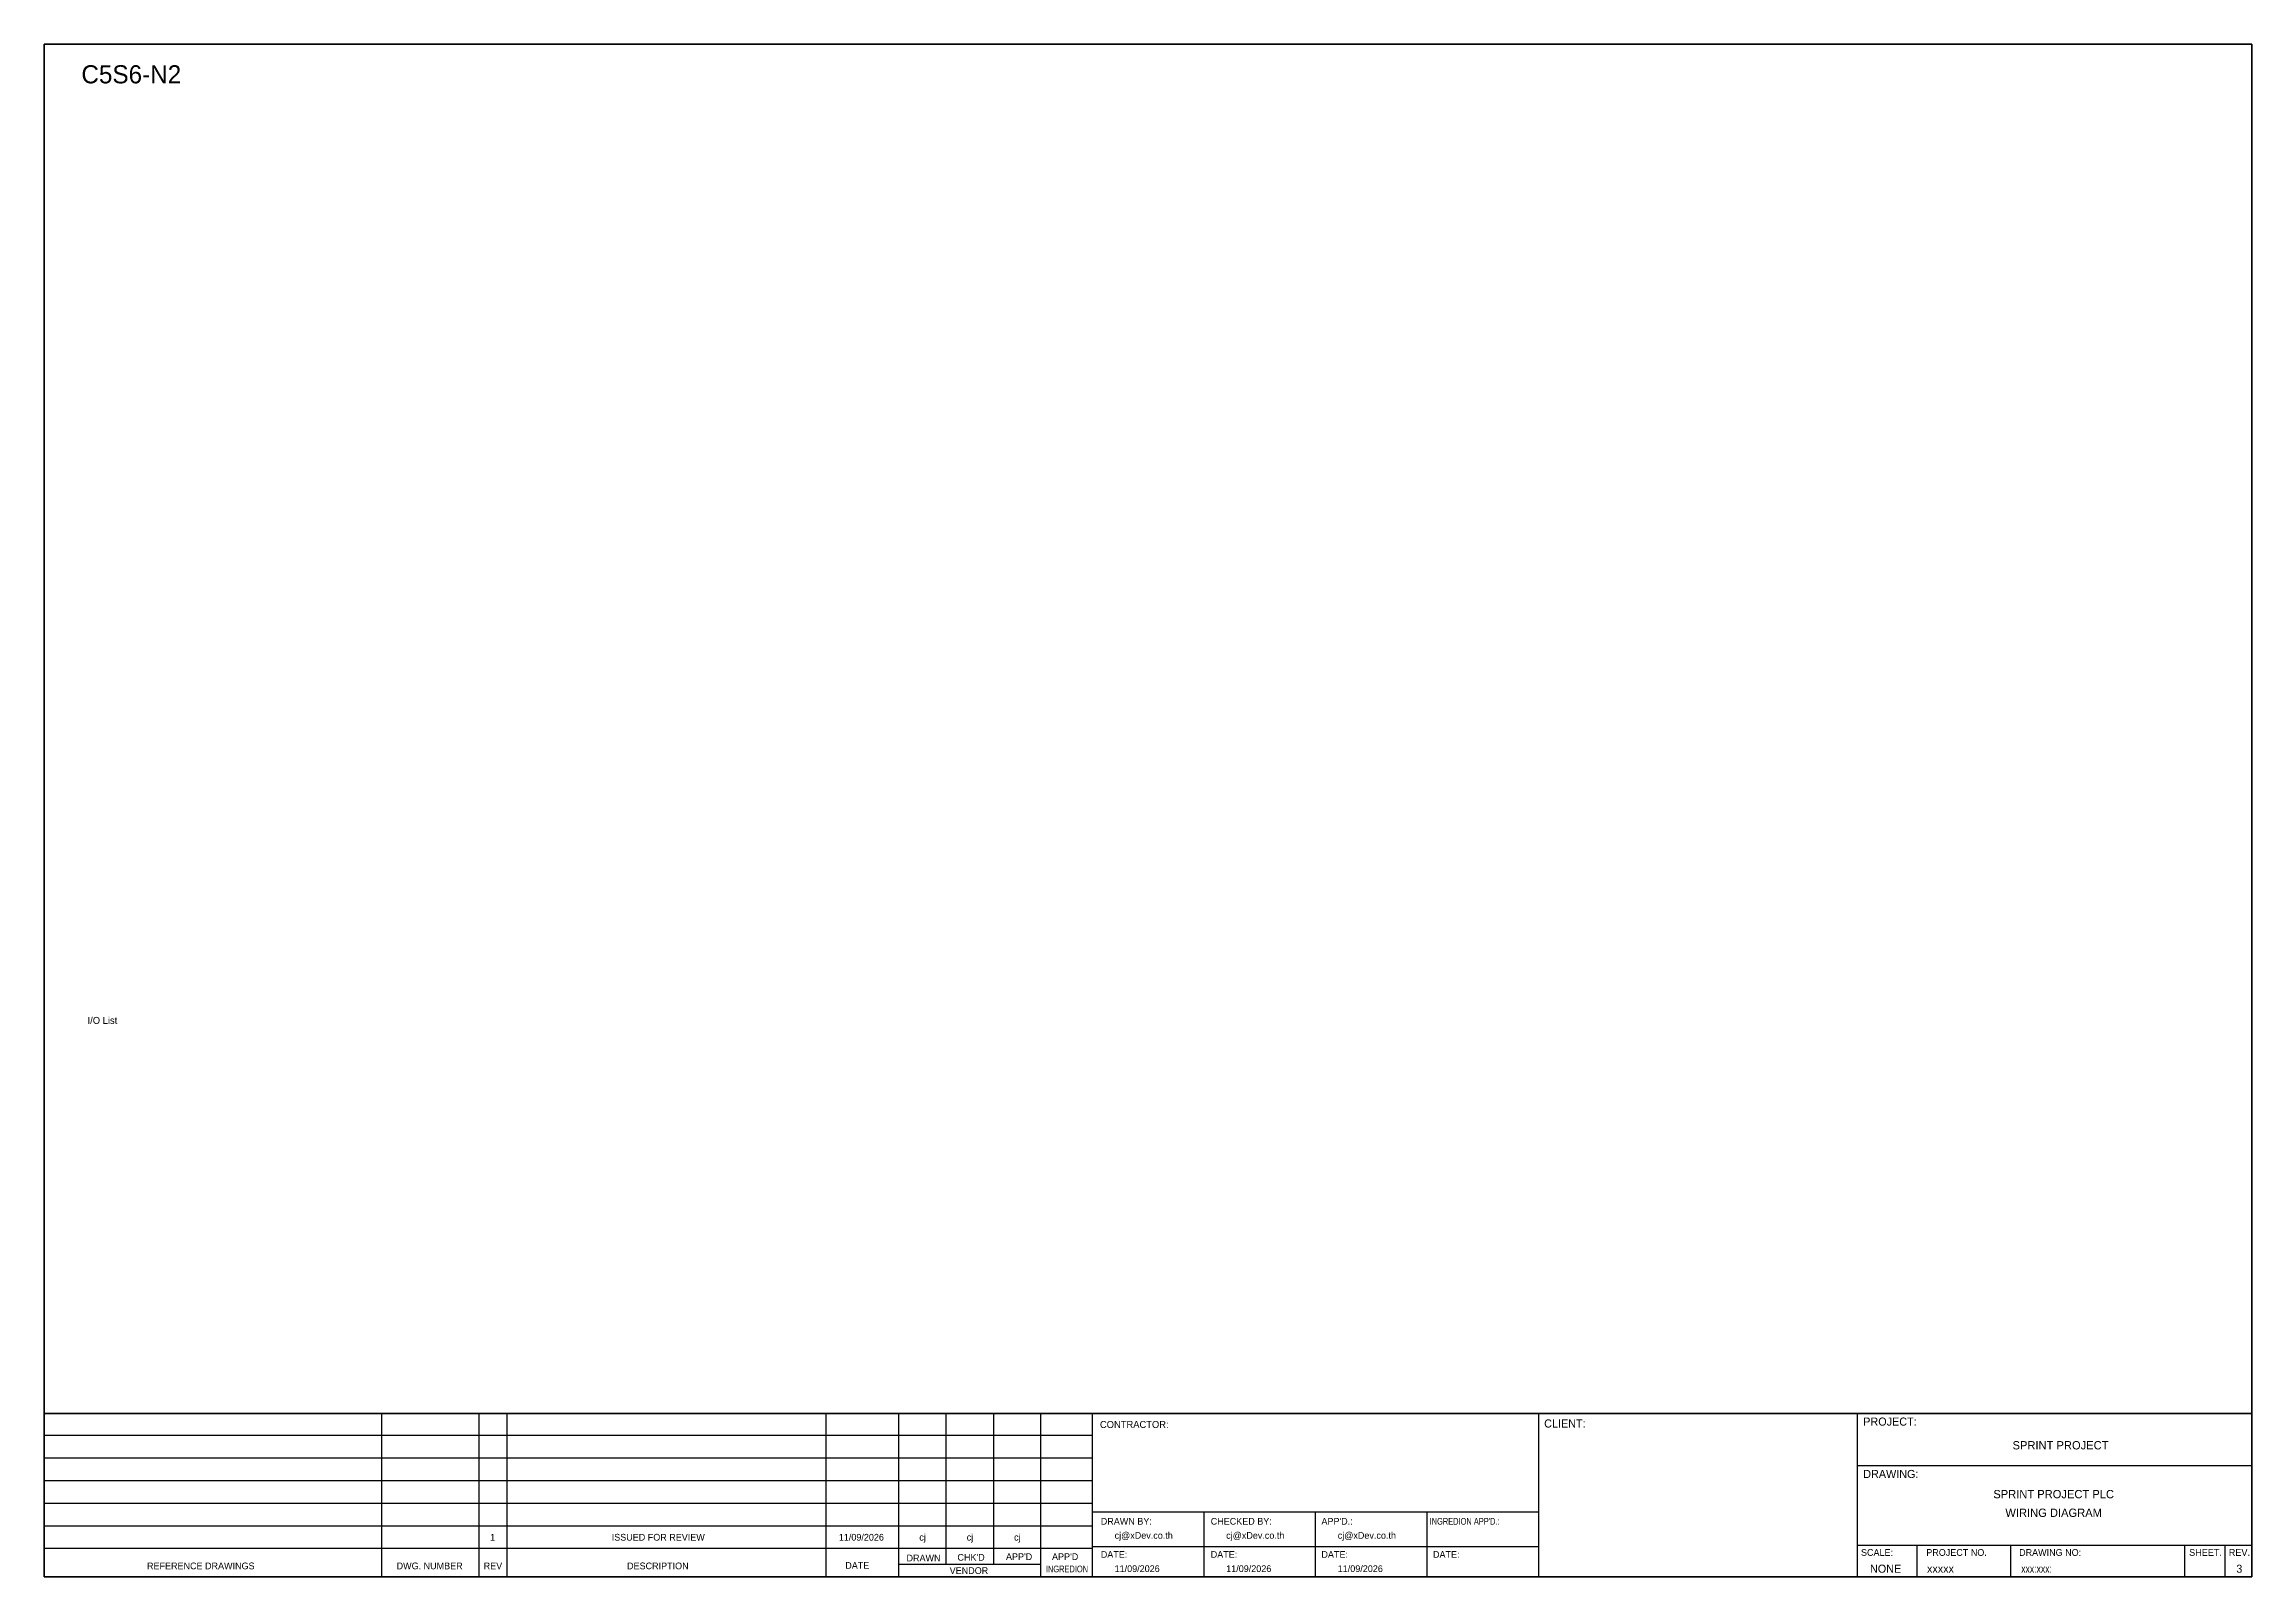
# Model space of a CAD drawing. Header units: metres. Extents: x 0 to 54213, y 0 to 2704.
# Drawn here: x 37740 to 41633, y 0 to 2704 of the extents above; entities that cross this region are included whole.
import ezdxf
from ezdxf.enums import TextEntityAlignment as Align

# ---------------------------------------------------------------- set-up
doc = ezdxf.new("R2010")
doc.units = ezdxf.units.M

msp = doc.modelspace()

# ---------------------------------------------------------------- linework, layer by layer
at = {"color": 4}
for p, q in [((41042, 56.1), (41042, 0)), ((41207.3, 56.1), (41207.3, 0))]:
    msp.add_line(p, q, dxfattribs=at)
at = {"color": 4, "ltscale": 0.5}
for p, q in [((41514.4, 56.1), (41514.4, 0)), ((41514.4, 56.1), (41514.4, 0)), ((41585.6, 56.1), (41585.6, 0)), ((41585.6, 56.1), (41585.6, 0))]:
    msp.add_line(p, q, dxfattribs=at)
at = {"layer": 'GT_1', "color": 4}
for p, q in [((38335.1, 0), (38335.1, 288.2)), ((38507, 0), (38507, 288.2)), ((38556.2, 0), (38556.2, 288.2)), ((39118.8, 0), (39118.8, 288.2)), ((39247.1, 0), (39247.1, 288.2)), ((39330.7, 21.8), (39330.7, 288.2)), ((39414.2, 21.8), (39414.2, 288.2)), ((39497.5, 0), (39497.5, 288.2)), ((39588.5, 0), (39588.5, 288.2)), ((40375.5, 0), (40375.5, 288.2)), ((40937.8, 0), (40937.8, 288.2)), ((40937.8, 0), (40937.8, 288.2)), ((40937.8, 0), (40937.8, 288.2)), ((39588.5, 249.3), (37739.7, 249.3)), ((39588.5, 209.5), (37739.7, 209.5)), ((39588.5, 169.6), (37739.7, 169.6)), ((39588.5, 129.7), (37739.7, 129.7)), ((39588.5, 89.7), (37739.7, 89.7)), ((40375.5, 114.3), (39588.5, 114.3)), ((39785.3, 0), (39785.3, 114.3)), ((39982, 0), (39982, 114.3)), ((40178.8, 0), (40178.8, 114.3)), ((39588.4, 49.8), (37739.7, 49.8)), ((40375.5, 52.9), (39588.5, 52.9)), ((40937.8, 56.1), (41633, 56.1)), ((39497.5, 21.8), (39247.1, 21.8))]:
    msp.add_line(p, q, dxfattribs=at)
at = {"layer": 'HELPPOINT', "color": 4, "lineweight": 35}
for p, q in [((37739.7, 0), (37739.7, 2704.2)), ((37739.7, 2704.2), (41633, 2704.2)), ((37739.7, 0), (37739.7, 2704.2)), ((37739.7, 2704.2), (41633, 2704.2)), ((41633, 2704.2), (41633, 0)), ((41633, 2704.2), (41633, 0)), ((41633, 0), (37739.7, 0)), ((41633, 0), (37739.7, 0))]:
    msp.add_line(p, q, dxfattribs=at)
at = {"layer": 'HELPPOINT', "color": 4}
for p, q in [((40937.8, 196.6), (41633, 196.6)), ((40937.8, 196.6), (41633, 196.6)), ((40937.8, 56.1), (41633, 56.1))]:
    msp.add_line(p, q, dxfattribs=at)
at = {"layer": 'MEMBER', "color": 4, "lineweight": 35}
msp.add_line((37739.7, 288.2), (41633, 288.2), dxfattribs=at)
msp.add_line((37739.7, 288.2), (41633, 288.2), dxfattribs=at)
at = {"layer": 'MEMBER', "color": 4}
for p, q in [((40937.8, 196.6), (41633, 196.6)), ((40937.8, 196.6), (41633, 196.6)), ((40937.8, 56.1), (41633, 56.1)), ((40937.8, 56.1), (41633, 56.1))]:
    msp.add_line(p, q, dxfattribs=at)

# ---------------------------------------------------------------- texts
at = {"color": 2}
msp.add_text('C5S6-N2', height=32, dxfattribs=at).set_placement((37805.4, 2635))
at = {"color": 4, "ltscale": 100}
for s, p in [('SPRINT PROJECT', (41295.6, 232.2)), ('SPRINT PROJECT PLC', (41283.5, 146)), ('WIRING DIAGRAM', (41283.5, 113.1))]:
    msp.add_text(s, height=14.693, dxfattribs=at).set_placement(p, align=Align.MIDDLE_CENTER)
at = {"layer": 'GT_1', "color": 4}
for s, p in [('CLIENT:', (40385, 263.5)), ('PROJECT:', (40947.7, 266.8)), ('DRAWING:', (40947.7, 174.4))]:
    msp.add_text(s, height=14.25, dxfattribs=at).set_placement(p)
at = {"layer": 'MEMBER', "color": 4, "ltscale": 0.8}
for s, height, p in [('I/O List', 12.35, (37816.3, 975.6)), ('CONTRACTOR:', 12.35, (39601.6, 262.7)), ('DRAWN BY:', 11.88, (39603.1, 92.1)), ('cj@xDev.co.th', 11.875, (39627.5, 67.2)), ('CHECKED BY:', 11.875, (39797, 92.1)), ('cj@xDev.co.th', 11.875, (39824.3, 67.2)), ("APP'D.:", 11.88, (39992.2, 92.1)), ('cj@xDev.co.th', 11.875, (40021, 67.2)), ('DRAWN', 11.88, (39260.5, 27.3)), ("CHK'D", 11.88, (39350.3, 28.5)), ("APP'D", 11.88, (39435.9, 29.7)), ("APP'D", 11.88, (39517.1, 29.7)), ('DATE:', 11.88, (39603.1, 33.6)), ('DATE:', 11.88, (39797, 33.6)), ('DATE:', 11.88, (39992.2, 33.6)), ('DATE:', 11.88, (40189, 33.6)), ('SCALE:', 11.88, (40943.7, 37.1)), ('PROJECT NO.', 11.875, (41058.9, 37.1)), ('DRAWING NO:', 11.875, (41222.6, 37.1)), ('SHEET.', 12, (41522.4, 37.1)), ('REV.', 12, (41592.3, 37.1)), ('REFERENCE DRAWINGS', 11.875, (37921.1, 13.4)), ('DWG. NUMBER', 11.875, (38361.3, 13.4)), ('REV', 11.88, (38514.8, 13.4)), ('DESCRIPTION', 11.875, (38767.7, 13.4)), ('DATE', 11.88, (39152.5, 14.2)), ('VENDOR', 11.88, (39336.6, 5.1)), ('11/09/2026', 11.88, (39627.5, 8.5)), ('11/09/2026', 11.88, (39824.3, 8.5)), ('11/09/2026', 11.88, (40021, 8.5)), ('NONE', 14.23, (40959.7, 7.3)), ('xxxxx', 14.23, (41060.1, 7.3))]:
    msp.add_text(s, height=height, dxfattribs=at).set_placement(p)
at = {"layer": 'MEMBER', "color": 4, "ltscale": 0.8, "width": 0.8}
for s, height, p in [("INGREDION APP'D.:", 11.875, (40183, 92.1)), ('INGREDION', 11.88, (39506.3, 8)), ('xxx:xxx:', 14.23, (41226.3, 7.3))]:
    msp.add_text(s, height=height, dxfattribs=at).set_placement(p)
at = {"layer": 'MEMBER', "color": 4, "ltscale": 0.8}
for s, height, p in [('1', 11.9, (38530.6, 69.9)), ('ISSUED FOR REVIEW', 11.875, (38822.7, 69.9)), ('11/09/2026', 11.88, (39180.9, 69.9)), ('cj', 11.88, (39288.8, 69.9)), ('cj', 11.88, (39372.4, 69.9)), ('cj', 11.88, (39455.9, 69.9))]:
    msp.add_text(s, height=height, dxfattribs=at).set_placement(p, align=Align.MIDDLE_CENTER)
msp.add_text('3', height=14.2, dxfattribs=at).set_placement((41610.9, 7.3), align=Align.CENTER)

doc.saveas('drawing.dxf')
